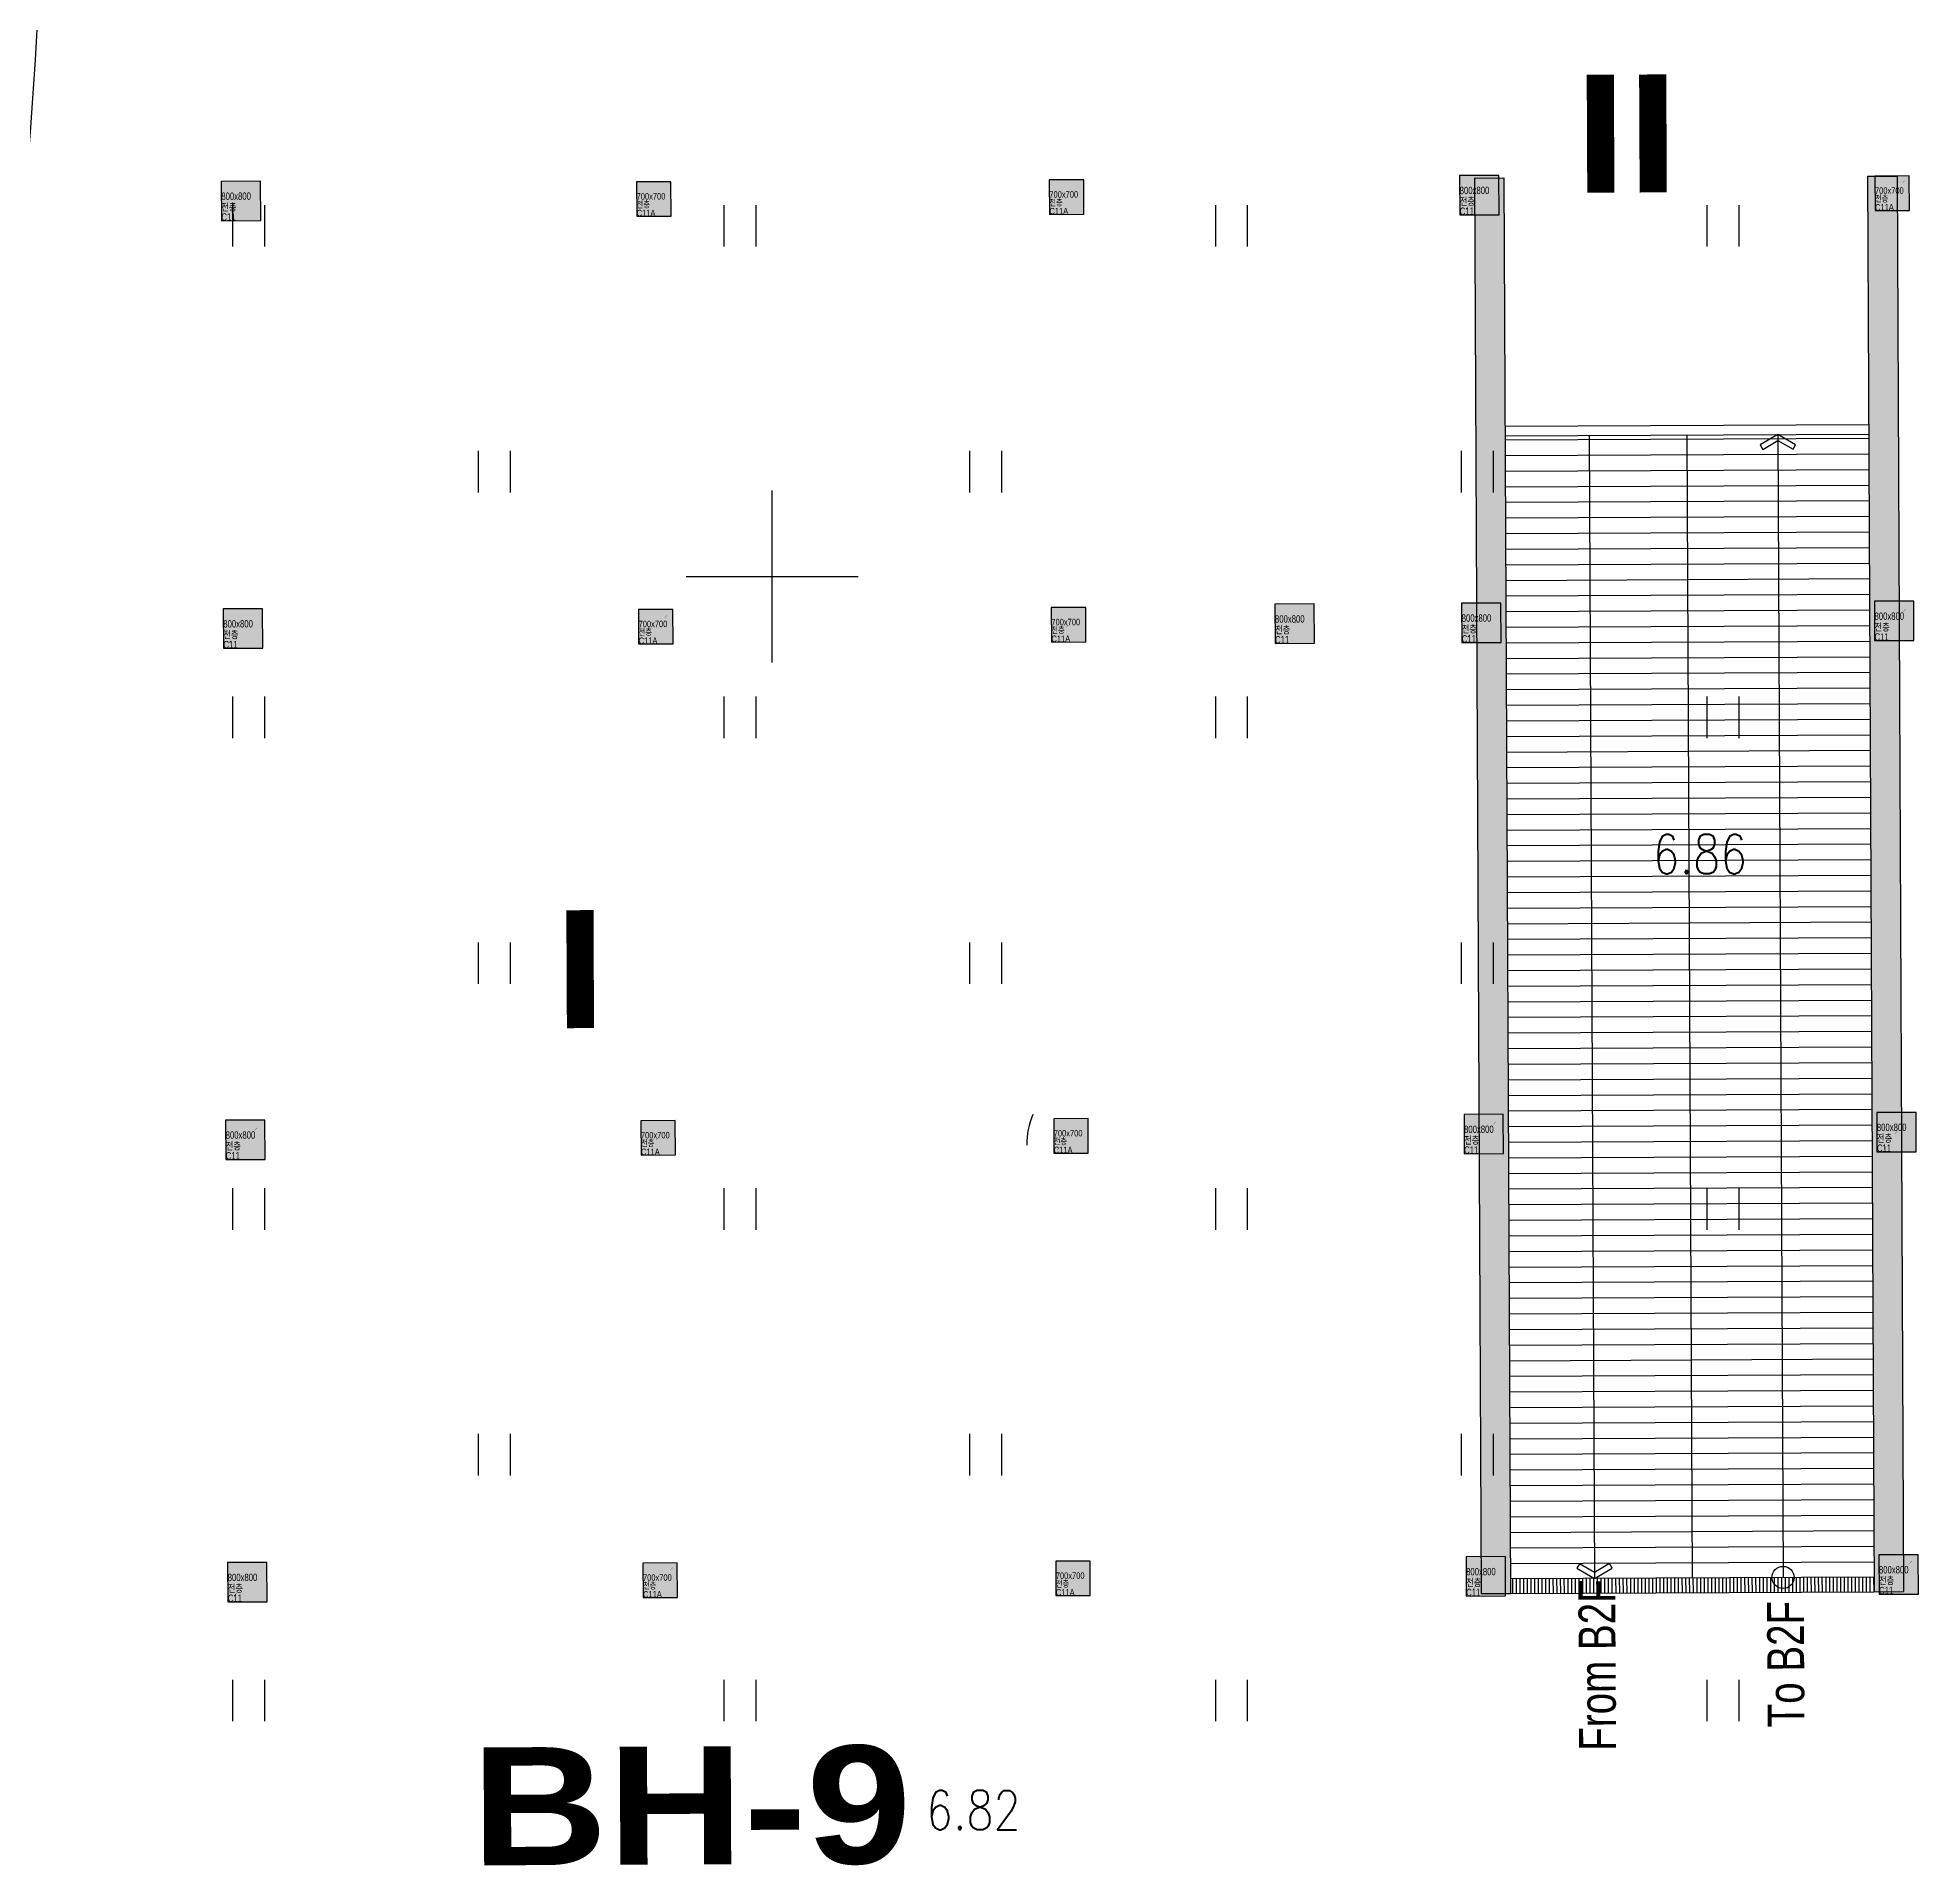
# Model space of a CAD drawing. Extents: x 582395 to 582722, y 2329868 to 2330119.
# Drawn here: x 582535.06 to 582573.33, y 2329973.78 to 2330010.96 of the extents above; entities that cross this region are included whole.
import ezdxf
from ezdxf.enums import TextEntityAlignment as Align

# ---------------------------------------------------------------- set-up
doc = ezdxf.new("R2010")
doc.units = 0
for name, color, linetype in [('A-252', 252, 'Continuous'), ('A-254', 254, 'Continuous'), ('A-COL', 2, 'Continuous'), ('A-CON', 2, 'Continuous'), ('A-ELE4', 8, 'Continuous'), ('A-PAT', 251, 'Continuous'), ('A-SYM', 7, 'Continuous'), ('A-WALB', 3, 'Continuous'), ('A-WIN', 6, 'Continuous'), ('dc1', 4, 'Continuous'), ('K1_T', 7, 'Continuous'), ('KYHIEU', 3, 'Continuous'), ('새 블$0$_A-DIM', 7, 'Continuous')]:
    doc.layers.add(name, color=color, linetype=linetype)
doc.styles.add('DC', font='romans.shx', dxfattribs={"width": 0.8, "height": 0.8})
doc.styles.add('Hrtext', font='', dxfattribs={"width": 0.8})
doc.styles.add('새 블$0$arial black', font='')
doc.styles.get('Hrtext').set_extended_font_data('Dotum')
doc.styles.get('새 블$0$arial black').set_extended_font_data('Arial Black')

# ---------------------------------------------------------------- blocks, each defined once
blk = doc.blocks.new('A$C4eba979e')
at = {"layer": 'A-254'}
h = blk.add_hatch(color=256, dxfattribs=at)
h.dxf.hatch_style = 1
h.paths.add_polyline_path([(400, 400), (-400, 400), (-400, -400), (400, -400)])
at = {"layer": 'A-COL'}
blk.add_lwpolyline([(-400, -400), (400, -400), (400, 400), (-400, 400)], close=True, dxfattribs=at)
at = {"layer": 'Defpoints', "const_width": 0.373}
blk.add_lwpolyline([(400, 400), (-400, -400)], dxfattribs=at)
at = {"layer": 'Defpoints', "style": 'Hrtext', "width": 0.8}
for s, p in [('800x800', (-400, 22)), ('C11', (-400, -400)), ('전층', (-400, -200))]:
    blk.add_text(s, height=150, dxfattribs=at).set_placement(p)
blk = doc.blocks.new('A$Ce15f4b68')
at = {"layer": 'A-254'}
h = blk.add_hatch(color=256, dxfattribs=at)
h.dxf.hatch_style = 1
h.paths.add_polyline_path([(350, 350), (-350, 350), (-350, -350), (350, -350)])
at = {"layer": 'A-COL'}
blk.add_lwpolyline([(-350, -350), (350, -350), (350, 350), (-350, 350)], close=True, dxfattribs=at)
at = {"layer": 'Defpoints', "const_width": 0.327}
blk.add_lwpolyline([(350, 350), (-350, -350)], dxfattribs=at)
at = {"layer": 'Defpoints', "style": 'Hrtext', "width": 0.8}
for s, p in [('700x700', (-350, -11)), ('C11A', (-350, -350)), ('전층', (-350, -175))]:
    blk.add_text(s, height=131.2, dxfattribs=at).set_placement(p)

msp = doc.modelspace()

# ---------------------------------------------------------------- hatches: boundary and pattern name
at = {"layer": 'A-252'}
h = msp.add_hatch(dxfattribs=at)
h.set_pattern_fill('ANSI31', color=8, scale=0.1, angle=315.2665)
h.set_pattern_definition([(0.26651, (582821.6521, 2330276.38818), (-0.00147685, 0.31749657), [])])
h.paths.add_polyline_path([(582565.025, 2329979.657), (582572.425, 2329979.692), (582572.317, 2330002.892), (582564.917, 2330002.857)])
at = {"layer": 'A-ELE4'}
h = msp.add_hatch(dxfattribs=at)
h.set_pattern_fill('ANSI31', color=8, scale=0.6, angle=405.2665)
h.set_pattern_definition([(90.266512, (582899.042076, 2330126.66782), (-0.074999189, -0.000348862), [])])
h.paths.add_polyline_path([(582572.425, 2329979.642), (582572.427, 2329979.342), (582565.027, 2329979.307), (582565.025, 2329979.607)])
at = {"layer": 'A-PAT'}
h = msp.add_hatch(color=8, dxfattribs=at)
h.dxf.hatch_style = 1
h.paths.add_polyline_path([(582564.893, 2330008.107), (582564.293, 2330008.104), (582564.427, 2329979.305), (582565.027, 2329979.307)])
h = msp.add_hatch(color=8, dxfattribs=at)
h.dxf.hatch_style = 1
h.paths.add_polyline_path([(582572.893, 2330008.144), (582572.293, 2330008.142), (582572.427, 2329979.342), (582573.027, 2329979.345)])

# ---------------------------------------------------------------- linework, layer by layer
at = {"layer": 'A-CON', "color": 8}
for p, q in [((582564.293, 2330008.104), (582564.893, 2330008.107)), ((582572.293, 2330008.142), (582572.893, 2330008.144)), ((582564.427, 2329979.305), (582565.027, 2329979.307)), ((582572.427, 2329979.342), (582573.027, 2329979.345))]:
    msp.add_line(p, q, dxfattribs=at)
at = {"layer": 'A-CON', "color": 8, "ltscale": 10}
for p, q in [((582564.293, 2330008.104), (582564.427, 2329979.305)), ((582564.893, 2330008.107), (582565.027, 2329979.307)), ((582572.293, 2330008.142), (582572.427, 2329979.342)), ((582572.893, 2330008.144), (582573.027, 2329979.345))]:
    msp.add_line(p, q, dxfattribs=at)
at = {"layer": 'A-ELE4', "color": 8}
msp.add_lwpolyline([(582572.427, 2329979.342), (582572.425, 2329979.642), (582565.025, 2329979.607), (582565.027, 2329979.307)], close=True, dxfattribs=at)
at = {"layer": 'A-SYM', "color": 8}
for points in [[(582566.63, 2330002.865), (582566.738, 2329979.615)], [(582568.617, 2330002.874), (582568.725, 2329979.625)], [(582570.777, 2330002.586), (582570.829, 2330002.677), (582570.467, 2330002.883), (582570.108, 2330002.673), (582570.161, 2330002.583), (582570.468, 2330002.762), (582570.777, 2330002.586)], [(582570.467, 2330002.883), (582570.575, 2329979.633)], [(582566.428, 2329979.912), (582566.376, 2329979.821), (582566.738, 2329979.615), (582567.097, 2329979.825), (582567.044, 2329979.916), (582566.737, 2329979.737), (582566.428, 2329979.912)]]:
    msp.add_lwpolyline(points, dxfattribs=at)
msp.add_circle((582570.575, 2329979.633), 0.225, dxfattribs=at)
at = {"layer": 'A-WALB', "color": 8}
for p, q in [((582564.916, 2330003.057), (582572.316, 2330003.092)), ((582564.917, 2330002.857), (582572.317, 2330002.892))]:
    msp.add_line(p, q, dxfattribs=at)
at = {"layer": 'A-WIN', "ltscale": 10}
msp.add_lwpolyline([(582486.282, 2330038.971, 0.342248), (582481.049, 2330033.806, 0.068647), (582481.195, 2330002.429, 0.342248), (582486.476, 2329997.313, 0.057417), (582529.008, 2329997.511, 0.342248), (582534.241, 2330002.676, 0.068647), (582534.095, 2330034.052, 0.342248), (582528.814, 2330039.169, 0.057417)], format="xyb", close=True, dxfattribs=at)
msp.add_arc((582556.784, 2329988.435), 1.6, 157.1939, 180.2665, dxfattribs=at)
at = {"layer": 'K1_T'}
for p, q in [((582550, 2329998.25), (582550, 2330001.75)), ((582548.25, 2330000), (582551.75, 2330000))]:
    msp.add_line(p, q, dxfattribs=at)
at = {"layer": 'KYHIEU'}
for p, q in [((582539.022, 2330007.553), (582539.022, 2330006.708)), ((582539.672, 2330007.553), (582539.672, 2330006.708)), ((582549.022, 2330007.553), (582549.022, 2330006.708)), ((582549.672, 2330007.553), (582549.672, 2330006.708)), ((582559.022, 2330007.553), (582559.022, 2330006.708)), ((582559.672, 2330007.553), (582559.672, 2330006.708)), ((582569.022, 2330007.553), (582569.022, 2330006.708)), ((582569.672, 2330007.553), (582569.672, 2330006.708)), ((582544.022, 2330002.553), (582544.022, 2330001.708)), ((582544.672, 2330002.553), (582544.672, 2330001.708)), ((582554.022, 2330002.553), (582554.022, 2330001.708)), ((582554.672, 2330002.553), (582554.672, 2330001.708)), ((582564.022, 2330002.553), (582564.022, 2330001.708)), ((582564.672, 2330002.553), (582564.672, 2330001.708)), ((582539.022, 2329997.553), (582539.022, 2329996.708)), ((582539.672, 2329997.553), (582539.672, 2329996.708)), ((582549.022, 2329997.553), (582549.022, 2329996.708)), ((582549.672, 2329997.553), (582549.672, 2329996.708)), ((582559.022, 2329997.553), (582559.022, 2329996.708)), ((582559.672, 2329997.553), (582559.672, 2329996.708)), ((582569.022, 2329997.553), (582569.022, 2329996.708)), ((582569.672, 2329997.553), (582569.672, 2329996.708)), ((582544.022, 2329992.553), (582544.022, 2329991.708)), ((582544.672, 2329992.553), (582544.672, 2329991.708)), ((582554.022, 2329992.553), (582554.022, 2329991.708)), ((582554.672, 2329992.553), (582554.672, 2329991.708)), ((582564.022, 2329992.553), (582564.022, 2329991.708)), ((582564.672, 2329992.553), (582564.672, 2329991.708)), ((582539.022, 2329987.553), (582539.022, 2329986.708)), ((582539.672, 2329987.553), (582539.672, 2329986.708)), ((582549.022, 2329987.553), (582549.022, 2329986.708)), ((582549.672, 2329987.553), (582549.672, 2329986.708)), ((582559.022, 2329987.553), (582559.022, 2329986.708)), ((582559.672, 2329987.553), (582559.672, 2329986.708)), ((582569.022, 2329987.553), (582569.022, 2329986.708)), ((582569.672, 2329987.553), (582569.672, 2329986.708)), ((582544.022, 2329982.553), (582544.022, 2329981.708)), ((582544.672, 2329982.553), (582544.672, 2329981.708)), ((582554.022, 2329982.553), (582554.022, 2329981.708)), ((582554.672, 2329982.553), (582554.672, 2329981.708)), ((582564.022, 2329982.553), (582564.022, 2329981.708)), ((582564.672, 2329982.553), (582564.672, 2329981.708)), ((582539.022, 2329977.553), (582539.022, 2329976.708)), ((582539.672, 2329977.553), (582539.672, 2329976.708)), ((582549.022, 2329977.553), (582549.022, 2329976.708)), ((582549.672, 2329977.553), (582549.672, 2329976.708)), ((582559.022, 2329977.553), (582559.022, 2329976.708)), ((582559.672, 2329977.553), (582559.672, 2329976.708)), ((582569.022, 2329977.553), (582569.022, 2329976.708)), ((582569.672, 2329977.553), (582569.672, 2329976.708))]:
    msp.add_line(p, q, dxfattribs=at)

# ---------------------------------------------------------------- block references
at = {"layer": 'A-CON', "color": 8, "xscale": 0.001, "yscale": 0.001, "zscale": 0.001, "rotation": 0.2665116774998639}
for name, p in [('A$Ce15f4b68', (582555.994, 2330007.716)), ('A$C4eba979e', (582564.394, 2330007.755)), ('A$Ce15f4b68', (582572.794, 2330007.794)), ('A$C4eba979e', (582539.195, 2330007.638)), ('A$Ce15f4b68', (582547.595, 2330007.677)), ('A$C4eba979e', (582539.235, 2329998.938)), ('A$Ce15f4b68', (582547.635, 2329998.977)), ('A$Ce15f4b68', (582556.035, 2329999.016)), ('A$C4eba979e', (582560.635, 2329999.037)), ('A$C4eba979e', (582564.435, 2329999.055)), ('A$C4eba979e', (582572.835, 2329999.094)), ('A$C4eba979e', (582539.283, 2329988.538)), ('A$Ce15f4b68', (582547.683, 2329988.577)), ('A$Ce15f4b68', (582556.083, 2329988.616)), ('A$C4eba979e', (582564.483, 2329988.655)), ('A$C4eba979e', (582572.883, 2329988.694)), ('A$C4eba979e', (582539.325, 2329979.538)), ('A$Ce15f4b68', (582547.725, 2329979.577)), ('A$Ce15f4b68', (582556.125, 2329979.616)), ('A$C4eba979e', (582564.525, 2329979.655)), ('A$C4eba979e', (582572.925, 2329979.694))]:
    msp.add_blockref(name, p, dxfattribs=at)

# ---------------------------------------------------------------- texts
at = {"layer": 'A-SYM', "color": 8, "style": 'Hrtext', "width": 0.8}
for s, p in [('From B2F', (582566.791, 2329977.852)), ('To B2F', (582570.628, 2329977.87))]:
    msp.add_text(s, height=0.75, rotation=90.2665, dxfattribs=at).set_placement(p, align=Align.MIDDLE_CENTER)
at = {"layer": 'dc1', "style": 'DC', "width": 0.8}
for s, p in [('6.86', (582567.921, 2329993.947)), ('6.82', (582553.135, 2329974.499))]:
    msp.add_text(s, height=0.8001, dxfattribs=at).set_placement(p)
at = {"layer": '새 블$0$_A-DIM', "color": 3, "style": '새 블$0$arial black'}
for s, p in [('II', (582567.393, 2330009.008)), ('I', (582546.097, 2329992.009)), ('BH-9', (582548.358, 2329974.996))]:
    msp.add_text(s, height=2.4, rotation=0.2665, dxfattribs=at).set_placement(p, align=Align.MIDDLE_CENTER)

doc.saveas('drawing.dxf')
